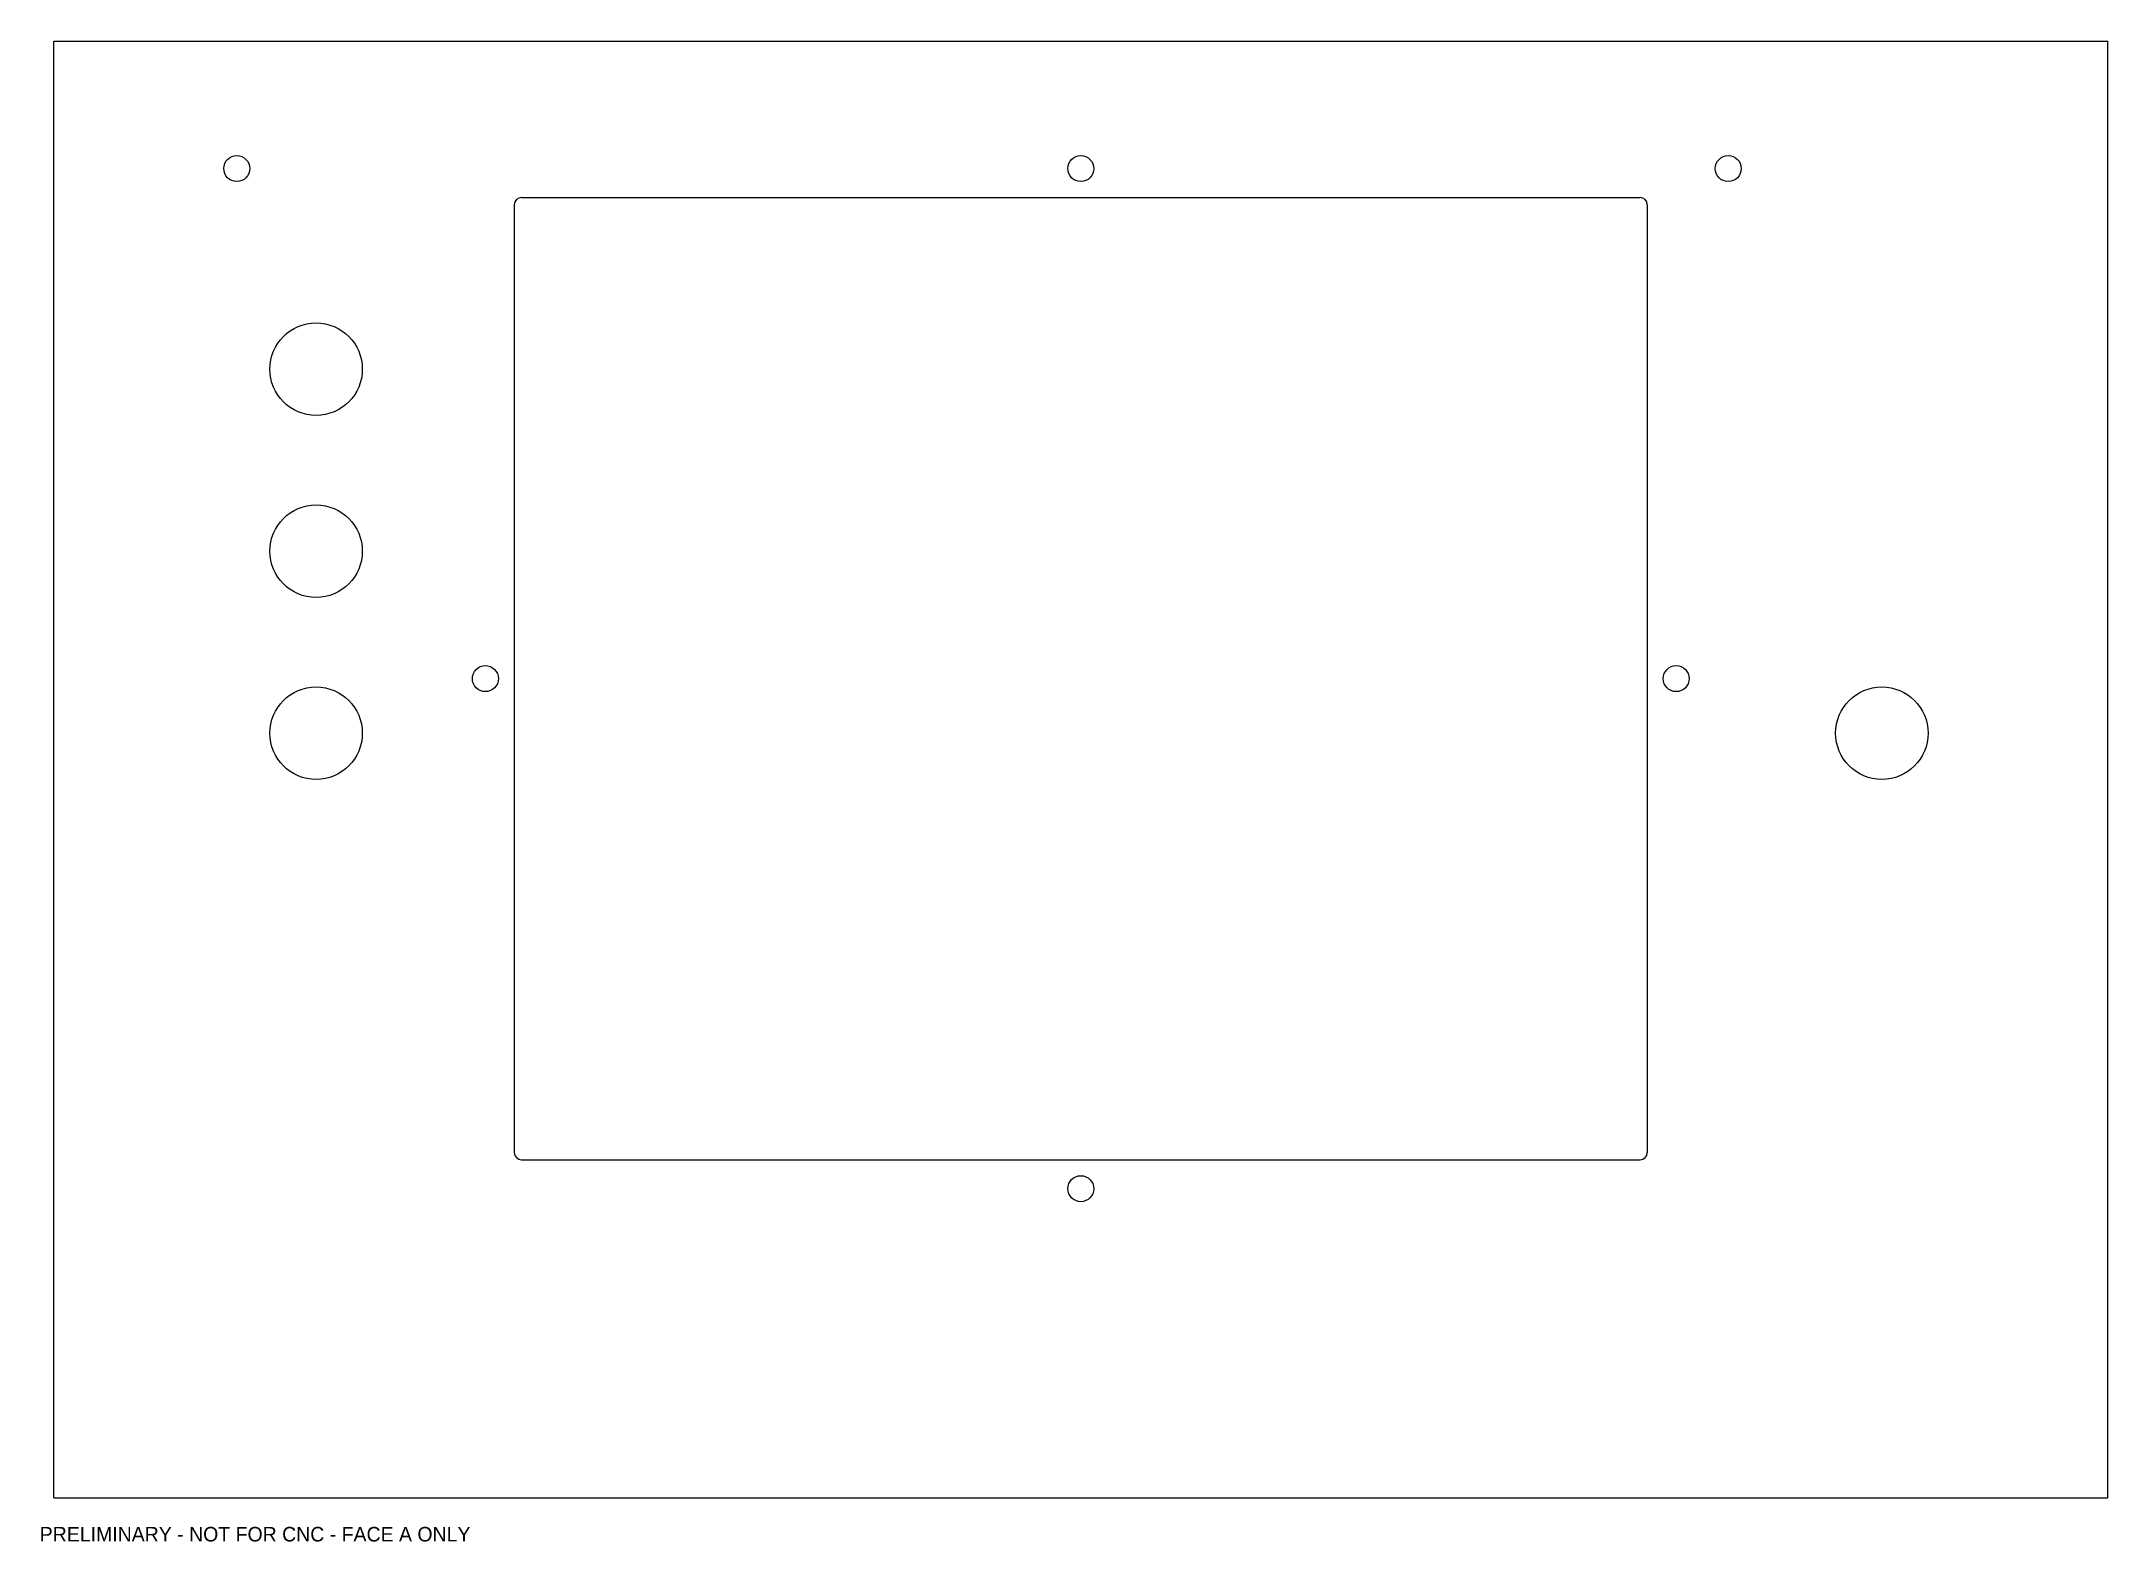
# Model space of a CAD drawing. Header units: millimetres. Extents: x 0 to 568, y -12 to 400.
import ezdxf

# ---------------------------------------------------------------- set-up
doc = ezdxf.new("R2010")
doc.units = ezdxf.units.MM
doc.layers.add('CUT', color=7, linetype='CONTINUOUS')
doc.layers.add('REFERENCE', color=7, linetype='CONTINUOUS')

msp = doc.modelspace()

# ---------------------------------------------------------------- linework, layer by layer
at = {"layer": 'CUT'}
for p, q in [((3.89, 400.05), (567.89, 400.05)), ((3.89, 0), (3.89, 400.05)), ((567.89, 0), (567.89, 400.05)), ((130.31, 355.16), (130.31, 94.84)), ((132.31, 357.16), (439.46, 357.16)), ((441.46, 355.16), (441.46, 94.84)), ((132.31, 92.84), (439.46, 92.84)), ((3.89, 0), (567.89, 0))]:
    msp.add_line(p, q, dxfattribs=at)
for centre, radius in [((54.11, 365.1), 3.57), ((285.89, 365.1), 3.57), ((463.69, 365.1), 3.57), ((75.89, 310), 12.7), ((75.89, 260), 12.7), ((122.38, 225), 3.57), ((449.4, 225), 3.57), ((75.89, 210), 12.7), ((505.89, 210), 12.7), ((285.89, 84.9), 3.57)]:
    msp.add_circle(centre, radius, dxfattribs=at)
for centre, start, end in [((132.31, 355.16), 90, 180), ((439.46, 355.16), 0, 90), ((132.31, 94.84), 180, 270), ((439.46, 94.84), 270, 0)]:
    msp.add_arc(centre, 2, start, end, dxfattribs=at)
at = {"layer": 'REFERENCE'}
for p, q in [((3.89, 400.05), (567.89, 400.05)), ((3.89, 0), (3.89, 400.05)), ((567.89, 0), (567.89, 400.05)), ((3.89, 0), (567.89, 0))]:
    msp.add_line(p, q, dxfattribs=at)

# ---------------------------------------------------------------- texts
msp.add_text('PRELIMINARY - NOT FOR CNC - FACE A ONLY', height=4, dxfattribs=at).set_placement((0, -12))

doc.saveas('drawing.dxf')
